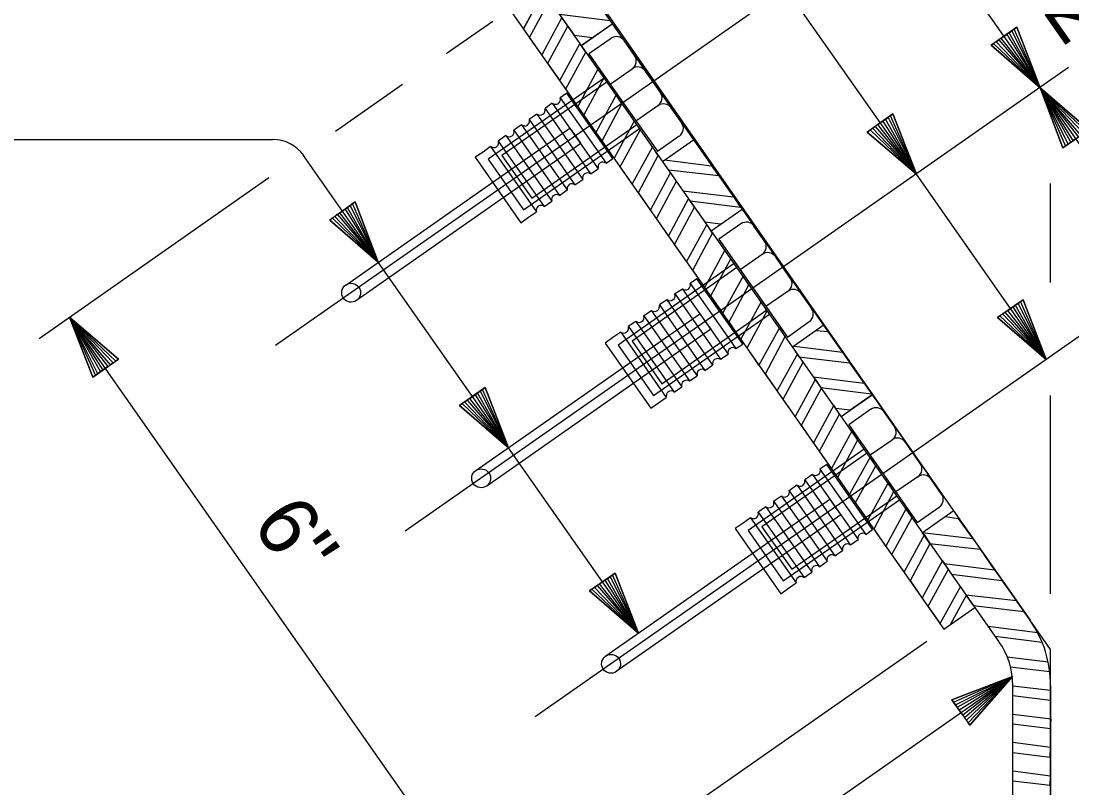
# Model space of a CAD drawing. Extents: x -17 to 0, y 0 to 23.2.
# Drawn here: x -14.553 to -12.34, y 14.021 to 15.636 of the extents above; entities that cross this region are included whole.
import ezdxf

# ---------------------------------------------------------------- set-up
doc = ezdxf.new("R2010")
doc.units = 0
for name, color, linetype in [('Cored Slab Unit CELL', 7, 'Continuous'), ('Dimension Lines', 7, 'Continuous'), ('Rebar Lines', 7, 'Continuous'), ('Structural Steel Lines', 7, 'Continuous'), ('Text', 7, 'Continuous')]:
    doc.layers.add(name, color=color, linetype=linetype)

msp = doc.modelspace()

# ---------------------------------------------------------------- linework, layer by layer
at = {"layer": 'Cored Slab Unit CELL'}
msp.add_lwpolyline([(-12.3853, 13.6292), (-12.3853, 14.3129), (-13.4963, 15.9083), (-14.2475, 23.0303), (-14.4184, 23.2013), (-16.3166, 23.2013), (-16.4876, 23.0303), (-16.4876, 17.8315)], dxfattribs=at)
at = {"layer": 'Dimension Lines'}
for p, q in [((-12.6212, 15.9297), (-14.0176, 14.9526)), ((-12.4077, 15.4959), (-12.6818, 15.8872)), ((-12.6679, 15.3136), (-12.9424, 15.7049)), ((-13.6577, 15.5679), (-13.5601, 15.636)), ((-12.3475, 15.5384), (-13.7443, 14.562)), ((-13.8912, 15.4045), (-13.7498, 15.5034)), ((-12.1341, 15.1054), (-12.4077, 15.4959)), ((-16.3526, 15.3868), (-14.0234, 15.3868)), ((-13.801, 15.1285), (-13.9581, 15.353)), ((-12.3951, 14.9231), (-12.6679, 15.3136)), ((-14.5152, 14.9675), (-14.0313, 15.3069)), ((-12.3853, 15.0853), (-12.3853, 15.2943)), ((-12.0743, 15.1479), (-13.4707, 14.1707)), ((-13.527, 14.7372), (-13.801, 15.1285)), ((-13.5365, 13.7069), (-14.451, 15.0124)), ((-12.3853, 14.4297), (-12.3853, 14.8475)), ((-13.2534, 14.3467), (-13.527, 14.7372)), ((-13.6014, 13.6617), (-12.6463, 14.3302)), ((-12.9341, 13.9278), (-12.466, 14.2557))]:
    msp.add_line(p, q, dxfattribs=at)
for points in [[(-12.4833, 15.6042), (-12.4778, 15.6081), (-12.4077, 15.4959), (-12.4727, 15.6116), (-12.4672, 15.6156), (-12.4077, 15.4959), (-12.4621, 15.6191), (-12.4566, 15.6234), (-12.4077, 15.4959), (-12.5105, 15.5853), (-12.5054, 15.5892), (-12.4077, 15.4959), (-12.4998, 15.5928), (-12.4947, 15.5967), (-12.4077, 15.4959), (-12.4892, 15.6003), (-12.4566, 15.6234), (-12.5105, 15.5853), (-12.4077, 15.4959), (-12.4566, 15.6234)], [(-12.3321, 15.388), (-12.3376, 15.3845), (-12.4077, 15.4959), (-12.3431, 15.3806), (-12.3482, 15.377), (-12.4077, 15.4959), (-12.3538, 15.3731), (-12.3597, 15.3695), (-12.4077, 15.4959), (-12.305, 15.4069), (-12.3101, 15.4034), (-12.4077, 15.4959), (-12.3156, 15.3994), (-12.3215, 15.3959), (-12.4077, 15.4959), (-12.327, 15.3919), (-12.3597, 15.3695), (-12.305, 15.4069), (-12.4077, 15.4959), (-12.3597, 15.3695)], [(-12.744, 15.4219), (-12.7388, 15.4258), (-12.6679, 15.3136), (-12.7333, 15.4294), (-12.7274, 15.4333), (-12.6679, 15.3136), (-12.7227, 15.4368), (-12.7176, 15.4407), (-12.6679, 15.3136), (-12.7715, 15.4025), (-12.7656, 15.4069), (-12.6679, 15.3136), (-12.7601, 15.4109), (-12.755, 15.4144), (-12.6679, 15.3136), (-12.7494, 15.4183), (-12.7176, 15.4407), (-12.7715, 15.4025), (-12.6679, 15.3136), (-12.7176, 15.4407)], [(-13.8762, 15.2368), (-13.871, 15.2404), (-13.801, 15.1285), (-13.8656, 15.2435), (-13.8601, 15.2479), (-13.801, 15.1285), (-13.855, 15.2518), (-13.8494, 15.2554), (-13.801, 15.1285), (-13.903, 15.2172), (-13.8982, 15.2215), (-13.801, 15.1285), (-13.8924, 15.2246), (-13.8876, 15.2294), (-13.801, 15.1285), (-13.8817, 15.2325), (-13.8494, 15.2554), (-13.903, 15.2172), (-13.801, 15.1285), (-13.8494, 15.2554)], [(-12.4703, 15.0309), (-12.4652, 15.0345), (-12.3951, 14.9231), (-12.4597, 15.0384), (-12.4542, 15.0419), (-12.3951, 14.9231), (-12.4491, 15.0459), (-12.4435, 15.0494), (-12.3951, 14.9231), (-12.4971, 15.012), (-12.4924, 15.0156), (-12.3951, 14.9231), (-12.4865, 15.0195), (-12.4818, 15.0231), (-12.3951, 14.9231), (-12.4758, 15.027), (-12.4435, 15.0494), (-12.4971, 15.012), (-12.3951, 14.9231), (-12.4435, 15.0494)], [(-14.375, 14.9049), (-14.3801, 14.901), (-14.451, 15.0124), (-14.3856, 14.8975), (-14.3916, 14.8935), (-14.451, 15.0124), (-14.3963, 14.89), (-14.4022, 14.886), (-14.451, 15.0124), (-14.3482, 14.9239), (-14.3538, 14.9199), (-14.451, 15.0124), (-14.3589, 14.9164), (-14.3644, 14.9124), (-14.451, 15.0124), (-14.3703, 14.9085), (-14.4022, 14.886), (-14.3482, 14.9239), (-14.451, 15.0124), (-14.4022, 14.886)], [(-13.6026, 14.8455), (-13.5971, 14.8491), (-13.527, 14.7372), (-13.5919, 14.853), (-13.5865, 14.8573), (-13.527, 14.7372), (-13.5813, 14.8605), (-13.5758, 14.8648), (-13.527, 14.7372), (-13.6297, 14.8266), (-13.6246, 14.8306), (-13.527, 14.7372), (-13.6191, 14.8341), (-13.614, 14.838), (-13.527, 14.7372), (-13.6085, 14.8416), (-13.5758, 14.8648), (-13.6297, 14.8266), (-13.527, 14.7372), (-13.5758, 14.8648)], [(-13.329, 14.4549), (-13.3243, 14.4585), (-13.2534, 14.3467), (-13.3183, 14.4624), (-13.3128, 14.466), (-13.2534, 14.3467), (-13.3077, 14.4699), (-13.3022, 14.4734), (-13.2534, 14.3467), (-13.3562, 14.436), (-13.351, 14.44), (-13.2534, 14.3467), (-13.3455, 14.4431), (-13.3404, 14.4475), (-13.2534, 14.3467), (-13.3349, 14.451), (-13.3022, 14.4734), (-13.3562, 14.436), (-13.2534, 14.3467), (-13.3022, 14.4734)], [(-12.5743, 14.1802), (-12.5778, 14.1857), (-12.466, 14.2557), (-12.5818, 14.1908), (-12.5857, 14.1963), (-12.466, 14.2557), (-12.5892, 14.2014), (-12.5931, 14.2069), (-12.466, 14.2557), (-12.5554, 14.153), (-12.5593, 14.1581), (-12.466, 14.2557), (-12.5628, 14.1636), (-12.5668, 14.1695), (-12.466, 14.2557), (-12.5703, 14.1742), (-12.5931, 14.2069), (-12.5554, 14.153), (-12.466, 14.2557), (-12.5931, 14.2069)]]:
    msp.add_lwpolyline(points, dxfattribs=at)
msp.add_ellipse((-14.0232, 15.3074), major_axis=(0.0796, 0), ratio=0.999924, start_param=0.610803, end_param=1.570796, dxfattribs=at)
at = {"layer": 'Rebar Lines'}
for p, q in [((-13.3109, 15.5998), (-13.3573, 15.5671)), ((-13.2616, 15.5636), (-13.2833, 15.5955)), ((-13.2833, 15.5947), (-13.2384, 15.5309)), ((-13.3573, 15.5671), (-13.2853, 15.4644)), ((-13.3128, 15.5034), (-13.2664, 15.536)), ((-13.2069, 15.4857), (-13.2384, 15.5309)), ((-13.4038, 15.4845), (-13.4179, 15.4746)), ((-13.4179, 15.4746), (-13.3215, 15.3368)), ((-13.3073, 15.3467), (-13.4038, 15.4845)), ((-13.4345, 15.4632), (-13.4498, 15.4522)), ((-13.4498, 15.4522), (-13.3542, 15.3144)), ((-13.4345, 15.4632), (-13.338, 15.3254)), ((-13.2853, 15.4644), (-13.2132, 15.362)), ((-13.2121, 15.4581), (-13.2585, 15.4258)), ((-13.1621, 15.4219), (-13.1845, 15.4534)), ((-13.4668, 15.44), (-13.4833, 15.4289)), ((-13.4833, 15.4289), (-13.3868, 15.2912)), ((-13.4668, 15.44), (-13.3703, 15.3025)), ((-13.8695, 15.0801), (-13.3975, 15.4109)), ((-13.4994, 15.4175), (-13.5156, 15.4065)), ((-13.5156, 15.4065), (-13.4191, 15.2687)), ((-13.4994, 15.4175), (-13.403, 15.2806)), ((-13.3975, 15.4109), (-13.386, 15.3943)), ((-13.5321, 15.3951), (-13.5482, 15.3833)), ((-13.5482, 15.3833), (-13.4518, 15.2459)), ((-13.5321, 15.3951), (-13.4357, 15.2573)), ((-13.386, 15.3943), (-13.3743, 15.3782)), ((-13.2132, 15.362), (-13.1672, 15.3943)), ((-13.3743, 15.3782), (-13.8467, 15.0475)), ((-13.5801, 15.3604), (-13.5971, 15.3494)), ((-13.5644, 15.3719), (-13.5801, 15.3604)), ((-13.5644, 15.3719), (-13.4679, 15.2348)), ((-13.5971, 15.3494), (-13.5006, 15.2116)), ((-13.3215, 15.3368), (-13.3073, 15.3467)), ((-13.3542, 15.3144), (-13.338, 15.3254)), ((-13.3868, 15.2912), (-13.3703, 15.3025)), ((-13.4191, 15.2687), (-13.403, 15.2806)), ((-13.4518, 15.2459), (-13.4357, 15.2573)), ((-13.4845, 15.2231), (-13.4679, 15.2348)), ((-13.5006, 15.2116), (-13.4845, 15.2231)), ((-13.0376, 15.2093), (-13.0837, 15.1766)), ((-12.988, 15.1727), (-13.0101, 15.2042)), ((-13.0837, 15.1766), (-13.0116, 15.0734)), ((-13.0388, 15.1128), (-12.9924, 15.1455)), ((-12.9337, 15.0951), (-12.9648, 15.1404)), ((-13.1301, 15.0935), (-13.144, 15.0833)), ((-13.0337, 14.9557), (-13.1301, 15.0935)), ((-13.1601, 15.0719), (-13.177, 15.0609)), ((-13.1601, 15.0719), (-13.0644, 14.9348)), ((-13.144, 15.0833), (-13.0482, 14.9463)), ((-13.0116, 15.0734), (-12.9396, 14.9707)), ((-13.1931, 15.0494), (-13.2089, 15.0384)), ((-13.1931, 15.0494), (-13.0971, 14.9116)), ((-13.1762, 15.0609), (-13.0806, 14.9239)), ((-12.938, 15.0672), (-12.9849, 15.0353)), ((-12.8884, 15.0309), (-12.9109, 15.0628)), ((-13.2258, 15.0262), (-13.2419, 15.0152)), ((-13.2254, 15.0262), (-13.1294, 14.8892)), ((-13.2089, 15.0384), (-13.1132, 14.9006)), ((-13.5959, 14.6896), (-13.1239, 15.0195)), ((-13.2585, 15.0037), (-13.2746, 14.9928)), ((-13.2585, 15.0037), (-13.1621, 14.866)), ((-13.2419, 15.0152), (-13.1459, 14.8782)), ((-13.1239, 15.0195), (-13.1125, 15.0037)), ((-13.1125, 15.0037), (-13.1006, 14.9876)), ((-12.9396, 14.9707), (-12.8935, 15.0034)), ((-13.1006, 14.9876), (-13.5727, 14.6569)), ((-13.2904, 14.9813), (-13.3073, 14.9699)), ((-13.2904, 14.9813), (-13.1947, 14.8435)), ((-13.2743, 14.9928), (-13.1782, 14.8549)), ((-13.3073, 14.9699), (-13.3234, 14.9581)), ((-13.3234, 14.9581), (-13.227, 14.8211)), ((-13.0482, 14.9463), (-13.0337, 14.9557)), ((-13.0806, 14.9239), (-13.0644, 14.9348)), ((-13.1132, 14.9006), (-13.0971, 14.9116)), ((-13.1459, 14.8782), (-13.1294, 14.8892)), ((-13.1782, 14.8549), (-13.1621, 14.866)), ((-13.227, 14.8211), (-13.2109, 14.8321)), ((-13.2109, 14.8321), (-13.1947, 14.8435)), ((-12.764, 14.8187), (-12.8101, 14.786)), ((-12.7144, 14.7821), (-12.7365, 14.8136)), ((-12.8101, 14.786), (-12.738, 14.6825)), ((-12.7656, 14.7223), (-12.7188, 14.7542)), ((-12.6912, 14.7491), (-12.6754, 14.727)), ((-12.6601, 14.7045), (-12.6912, 14.7491)), ((-12.8566, 14.7026), (-12.8712, 14.6928)), ((-12.8712, 14.6928), (-12.7746, 14.5549)), ((-12.7601, 14.5652), (-12.8566, 14.7026)), ((-12.8865, 14.6813), (-12.903, 14.6703)), ((-12.903, 14.6703), (-12.8069, 14.5325)), ((-12.8865, 14.6813), (-12.7908, 14.5443)), ((-12.738, 14.6825), (-12.6664, 14.5802)), ((-12.6648, 14.6766), (-12.7113, 14.6447)), ((-12.6148, 14.64), (-12.6369, 14.6715)), ((-12.92, 14.6589), (-12.936, 14.647)), ((-12.9191, 14.6589), (-12.8234, 14.5211)), ((-13.3222, 14.2991), (-12.8503, 14.629)), ((-12.9522, 14.6357), (-12.9688, 14.6246)), ((-12.9522, 14.6357), (-12.8557, 14.4987)), ((-12.936, 14.647), (-12.8396, 14.51)), ((-12.8503, 14.629), (-12.8388, 14.6124)), ((-12.9849, 14.6132), (-13.001, 14.6018)), ((-12.9849, 14.6132), (-12.8884, 14.4754)), ((-12.9679, 14.6246), (-12.8722, 14.4869)), ((-12.8388, 14.6124), (-12.827, 14.5963)), ((-12.6664, 14.5802), (-12.62, 14.6124)), ((-12.827, 14.5963), (-13.2998, 14.266)), ((-13.0176, 14.59), (-13.0329, 14.579)), ((-13.0176, 14.59), (-12.9212, 14.453)), ((-13.001, 14.6018), (-12.9046, 14.4644)), ((-13.0329, 14.579), (-13.0498, 14.5675)), ((-13.0498, 14.5675), (-12.9534, 14.4297)), ((-12.7746, 14.5549), (-12.7601, 14.5652)), ((-12.8069, 14.5329), (-12.7908, 14.5443)), ((-12.8396, 14.51), (-12.8234, 14.5211)), ((-12.8722, 14.4869), (-12.8557, 14.4987)), ((-12.9046, 14.4644), (-12.8884, 14.4754)), ((-12.9372, 14.4416), (-12.9212, 14.453)), ((-12.9534, 14.4297), (-12.9372, 14.4416))]:
    msp.add_line(p, q, dxfattribs=at)
for points in [[(-13.3254, 15.516), (-13.5695, 15.3451), (-13.4955, 15.2384), (-13.251, 15.41)], [(-13.32, 15.5077), (-13.5407, 15.353), (-13.4774, 15.2636), (-13.2565, 15.4183)], [(-13.0518, 15.1254), (-13.2959, 14.9537), (-13.2215, 14.8479), (-12.9774, 15.0187)], [(-13.0463, 15.1172), (-13.2664, 14.9624), (-13.2038, 14.8722), (-12.9829, 15.0278)], [(-12.7782, 14.7345), (-13.0222, 14.5632), (-12.9487, 14.4573), (-12.7038, 14.6282)], [(-12.7727, 14.7258), (-12.9935, 14.5711), (-12.9306, 14.4817), (-12.7093, 14.6364)]]:
    msp.add_lwpolyline(points, dxfattribs=at)
for centre, major_axis, ratio, start_param, end_param in [((-13.2997, 15.5837), (-0.0163, -0.0114), 0.999974, 3.141593, 4.712389), ((-13.2777, 15.5522), (0.0163, 0.0114), 0.999974, 4.712389, 6.283185), ((-13.2549, 15.5197), (0.0163, 0.0114), 0.999974, 0, 1.570796), ((-13.4276, 15.4714), (0.00989, 0.00319), 0.999939, 3.738581, 6.283185), ((-13.2233, 15.4745), (0.0163, 0.0114), 0.999974, 4.712389, 6.283185), ((-13.4602, 15.4486), (0.00989, 0.00319), 0.999939, 3.738581, 6.283185), ((-13.2005, 15.442), (0.0163, 0.0114), 0.999974, 0, 1.570796), ((-13.4927, 15.4258), (0.00989, 0.00319), 0.999939, 3.738581, 6.283185), ((-13.5253, 15.403), (0.00989, 0.00319), 0.999939, 3.738581, 6.283185), ((-13.1785, 15.4105), (0.0163, 0.0114), 0.999974, 4.712389, 6.283185), ((-13.5579, 15.3802), (0.00989, 0.00319), 0.999939, 3.738581, 6.283185), ((-13.3279, 15.3289), (-0.0082, 0.00638), 0.999981, 4.712389, 7.256994), ((-13.3605, 15.3061), (-0.0082, 0.00638), 0.999981, 4.712389, 7.256994), ((-13.3931, 15.2833), (-0.0082, 0.00638), 0.999981, 4.712389, 7.256994), ((-13.4256, 15.2605), (-0.0082, 0.00638), 0.999981, 4.712389, 7.256994), ((-13.4582, 15.2377), (-0.0082, 0.00638), 0.999981, 4.712389, 7.256994), ((-13.026, 15.1928), (-0.0163, -0.0114), 0.999974, 3.141593, 4.712389), ((-13.004, 15.1613), (0.0163, 0.0114), 0.999974, 4.712389, 6.283185), ((-12.9812, 15.1288), (0.0163, 0.0114), 0.999974, 0, 1.570796), ((-12.9496, 15.0836), (0.0163, 0.0114), 0.999974, 4.712389, 6.283185), ((-13.154, 15.0804), (0.00989, 0.00319), 0.999939, 3.738581, 6.283185), ((-12.9269, 15.0511), (0.0163, 0.0114), 0.999974, 0, 1.570796), ((-13.1866, 15.0577), (0.00989, 0.00319), 0.999939, 3.738581, 6.283185), ((-13.2191, 15.0349), (0.00989, 0.00319), 0.999939, 3.738581, 6.283185), ((-12.9049, 15.0196), (0.0163, 0.0114), 0.999974, 4.712389, 6.283185), ((-13.2517, 15.0121), (0.00989, 0.00319), 0.999939, 3.738581, 6.283185), ((-13.2843, 14.9893), (0.00989, 0.00319), 0.999939, 3.738581, 6.283185), ((-13.0543, 14.938), (-0.0082, 0.00638), 0.999981, 4.712389, 7.256994), ((-13.0869, 14.9152), (-0.0082, 0.00638), 0.999981, 4.712389, 7.256994), ((-13.1195, 14.8924), (-0.0082, 0.00638), 0.999981, 4.712389, 7.256994), ((-13.152, 14.8696), (-0.0082, 0.00638), 0.999981, 4.712389, 7.256994), ((-13.1846, 14.8468), (-0.0082, 0.00638), 0.999981, 4.712389, 7.256994), ((-12.7525, 14.802), (-0.0163, -0.0114), 0.999974, 3.141593, 4.712389), ((-12.7305, 14.7705), (0.0163, 0.0114), 0.999974, 4.712389, 6.283185), ((-12.7077, 14.738), (0.0163, 0.0114), 0.999974, 0, 1.570796), ((-12.8805, 14.6897), (0.00989, 0.00319), 0.999939, 3.738581, 6.283185), ((-12.6761, 14.6929), (0.0163, 0.0114), 0.999974, 4.712389, 6.283185), ((-12.6534, 14.6603), (0.0163, 0.0114), 0.999974, 0, 1.570796), ((-12.913, 14.6669), (0.00989, 0.00319), 0.999939, 3.738581, 6.283185), ((-12.9456, 14.6441), (0.00989, 0.00319), 0.999939, 3.738581, 6.283185), ((-12.6313, 14.6288), (0.0163, 0.0114), 0.999974, 4.712389, 6.283185), ((-12.9782, 14.6214), (0.00989, 0.00319), 0.999939, 3.738581, 6.283185), ((-13.0108, 14.5986), (0.00989, 0.00319), 0.999939, 3.738581, 6.283185), ((-12.7808, 14.5473), (-0.0082, 0.00638), 0.999981, 4.712389, 7.256994), ((-12.8134, 14.5245), (-0.0082, 0.00638), 0.999981, 4.712389, 7.256994), ((-12.8459, 14.5017), (-0.0082, 0.00638), 0.999981, 4.712389, 7.256994), ((-12.8785, 14.4789), (-0.0082, 0.00638), 0.999981, 4.712389, 7.256994), ((-12.9111, 14.4561), (-0.0082, 0.00638), 0.999981, 4.712389, 7.256994)]:
    msp.add_ellipse(centre, major_axis=major_axis, ratio=ratio, start_param=start_param, end_param=end_param, dxfattribs=at)
for centre in [(-13.8581, 15.0641), (-13.5844, 14.6732), (-13.3109, 14.2824)]:
    msp.add_ellipse(centre, major_axis=(-0.0163, -0.0114), ratio=0.999974, dxfattribs=at)
at = {"layer": 'Structural Steel Lines'}
for p, q in [((-13.4963, 15.8994), (-12.4282, 14.3742)), ((-12.494, 14.3285), (-13.5613, 15.8537)), ((-13.3734, 15.5848), (-13.3085, 15.6306)), ((-13.371, 15.5872), (-13.3085, 15.6306)), ((-13.2026, 15.3407), (-13.1376, 15.3864)), ((-13.1003, 15.1943), (-13.0349, 15.24)), ((-12.929, 14.9498), (-12.864, 14.9955)), ((-12.8266, 14.8034), (-12.7613, 14.8491)), ((-12.653, 14.5605), (-12.5904, 14.6045)), ((-12.5179, 14.362), (-12.4121, 14.3482)), ((-12.503, 14.3404), (-12.4034, 14.3278)), ((-12.4766, 14.297), (-12.3908, 14.2864)), ((-12.4703, 14.2758), (-12.3869, 14.266)), ((-12.4652, 13.9939), (-12.4652, 14.2369)), ((-12.3853, 14.2369), (-12.3853, 13.9939))]:
    msp.add_line(p, q, dxfattribs=at)
for points in [[(-13.5451, 15.8652), (-13.4656, 15.8553), (-13.4498, 15.8333), (-13.5565, 15.8463), (-13.5258, 15.8025), (-13.42, 15.79), (-13.405, 15.7683), (-13.5109, 15.7813), (-13.4801, 15.7376), (-13.3743, 15.7242), (-13.3585, 15.7025), (-13.4648, 15.7156), (-13.4345, 15.6719), (-13.3285, 15.6585), (-13.3128, 15.6368), (-13.4191, 15.6498), (-13.3884, 15.6065), (-13.3506, 15.6018)], [(-13.453, 15.6986), (-13.4951, 15.6199), (-13.453, 15.6986)], [(-12.5963, 14.3652), (-12.5625, 14.4273), (-12.5754, 14.4455), (-12.6176, 14.3679), (-12.6431, 14.4042), (-12.6006, 14.4817), (-12.6128, 14.4998), (-12.6557, 14.4215), (-12.6806, 14.4581), (-12.6388, 14.536), (-12.651, 14.5545), (-12.694, 14.4762), (-12.7195, 14.5124), (-12.677, 14.5908), (-12.6892, 14.6093), (-12.7321, 14.5306), (-12.7569, 14.5667), (-12.7152, 14.6451), (-12.7274, 14.664), (-12.7703, 14.5857), (-12.7959, 14.6219), (-12.7534, 14.6994), (-12.7656, 14.7179), (-12.8085, 14.6396), (-12.8333, 14.6758), (-12.7916, 14.7542), (-12.8038, 14.7723), (-12.8467, 14.6939), (-12.8722, 14.7302), (-12.8297, 14.8085), (-12.8419, 14.8273), (-12.8849, 14.7482), (-12.9097, 14.7848), (-12.8679, 14.8628), (-12.8801, 14.8817), (-12.9231, 14.8034), (-12.9487, 14.84), (-12.9062, 14.9175), (-12.9183, 14.9357), (-12.9613, 14.8581), (-12.986, 14.8935), (-12.9443, 14.9719), (-12.9565, 14.99), (-12.9994, 14.9116), (-13.0243, 14.9482), (-12.9825, 15.0262), (-12.9947, 15.0451), (-13.0376, 14.9664), (-13.0625, 15.0026), (-13.0207, 15.0809), (-13.0329, 15.0991), (-13.0758, 15.0215), (-13.1006, 15.0577), (-13.0589, 15.1353), (-13.0712, 15.1534), (-13.1137, 15.0758), (-13.1388, 15.1116), (-13.0971, 15.1896), (-13.1093, 15.2077), (-13.1518, 15.1297), (-13.177, 15.166), (-13.1353, 15.2443), (-13.1475, 15.2624), (-13.19, 15.1841), (-13.2152, 15.2203), (-13.1734, 15.2994), (-13.1857, 15.3175), (-13.2278, 15.2384), (-13.2534, 15.2754), (-13.2116, 15.353), (-13.2239, 15.3711), (-13.2664, 15.2935), (-13.2916, 15.3294), (-13.2491, 15.4077), (-13.2621, 15.4258), (-13.3042, 15.3475), (-13.3297, 15.3837), (-13.288, 15.462), (-13.3003, 15.4809), (-13.3428, 15.4018), (-13.3679, 15.4384), (-13.3254, 15.5171), (-13.3384, 15.5353), (-13.3806, 15.4565), (-13.4062, 15.4935), (-13.364, 15.571), (-13.3766, 15.5892), (-13.4188, 15.5116), (-13.4443, 15.5479), (-13.4018, 15.6254), (-13.4148, 15.6435), (-13.4569, 15.5652), (-13.4825, 15.6018), (-13.4404, 15.6797)], [(-13.5246, 15.6612), (-12.6101, 14.3554), (-12.5447, 14.401)], [(-13.1982, 15.3439), (-13.0994, 15.3313), (-13.0837, 15.31), (-13.19, 15.3222), (-13.1597, 15.2785), (-13.053, 15.266), (-13.038, 15.2435), (-13.144, 15.2573), (-13.1137, 15.2136), (-13.0801, 15.2093)], [(-12.8785, 14.9848), (-12.8546, 14.9821), (-12.8239, 14.938), (-12.9306, 14.9514), (-12.9152, 14.9294), (-12.8089, 14.9167), (-12.7782, 14.8731), (-12.8849, 14.886), (-12.8695, 14.8644), (-12.7625, 14.851), (-12.7613, 14.8491), (-12.8077, 14.8167), (-12.8384, 14.8203)], [(-12.6073, 14.5928), (-12.5797, 14.5888), (-12.5491, 14.5455), (-12.6557, 14.5581), (-12.6404, 14.536), (-12.5337, 14.5239), (-12.5034, 14.4797), (-12.6093, 14.4931), (-12.5943, 14.4711), (-12.4884, 14.4581), (-12.4573, 14.4148), (-12.564, 14.4273), (-12.5487, 14.4054), (-12.442, 14.3928)], [(-12.4652, 14.036), (-12.3865, 14.0266), (-12.3853, 14.0459), (-12.4652, 14.0561), (-12.4652, 14.0955), (-12.3865, 14.086), (-12.3857, 14.1061), (-12.4652, 14.1164), (-12.4652, 14.1557), (-12.3857, 14.1463), (-12.3845, 14.1656), (-12.4652, 14.1758), (-12.4652, 14.2156), (-12.3857, 14.2057), (-12.3853, 14.2262), (-12.4652, 14.2357)]]:
    msp.add_lwpolyline(points, dxfattribs=at)
for centre, major_axis, end_param in [((-12.6239, 14.2369), (0.2385, 0), 0.610726), ((-12.6239, 14.237), (0.159, 0), 0.610722)]:
    msp.add_ellipse(centre, major_axis=major_axis, ratio=0.999924, start_param=0, end_param=end_param, dxfattribs=at)

# ---------------------------------------------------------------- texts
at = {"layer": 'Text'}
for s, rotation, p in [('1 1/2"', 305.0144, (-12.5648, 15.8869)), ('6"', 304.9948, (-14.0692, 14.5768))]:
    msp.add_text(s, height=0.1263, rotation=rotation, dxfattribs=at).set_placement(p)

doc.saveas('drawing.dxf')
